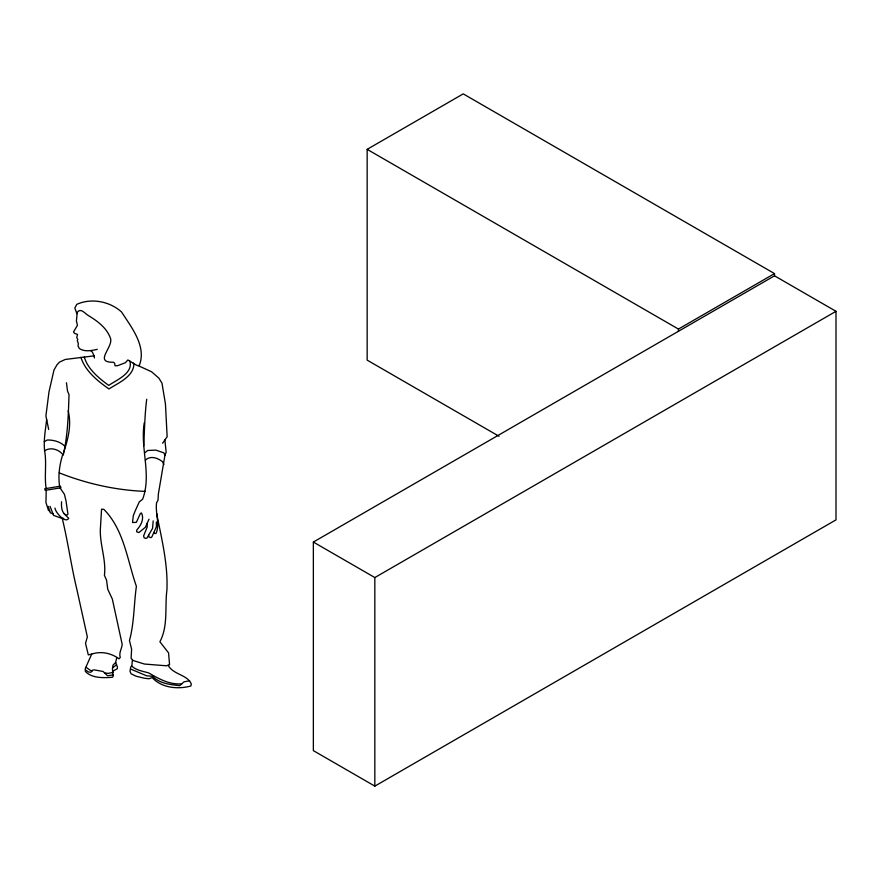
<?xml version="1.0" encoding="UTF-8"?>
<svg xmlns="http://www.w3.org/2000/svg" width="880" height="880" viewBox="0 0 880 880"><rect width="100%" height="100%" fill="white"/><g stroke="black" fill="none" stroke-linecap="round" stroke-linejoin="round"><path stroke-width="1.32" d="M116.765 657.492L115.643 662.464L113.014 665.17L112.409 668.844L113.146 676.28L112.497 677.248C103.499 677.963 91.971 678.381 85.349 671.473L85.349 668.349L91.729 654.093C101.189 650.914 111.1 653.081 119.064 658.812L120.252 657.47C118.635 652.751 121.858 648.835 122.188 644.402L112.343 599.093L107.734 589.193L106.601 580.36L104.423 575.322C106.315 559.834 99.869 545.061 100.331 529.562L101.563 509.157L103.851 509.344C124.102 529.837 127.292 560.351 136.389 586.344C133.848 604.241 134.277 622.875 129.459 640.574L131.626 649.253L131.076 658.284L133.166 660.528L144.452 664.048L166.496 665.797L169.554 664.741L168.575 652.883L159.896 641.773C168.355 625.878 164.67 607.123 166.925 589.941C168.025 564.058 161.601 538.571 156.585 513.249M46.211 490.204L45.21 490.38L44.748 488.752L60.368 486.167L60.94 487.795L46.211 490.204L45.947 502.48L48.433 510.345L49.698 511.049M62.744 454.52C59.532 464.64 58.003 475.783 59.598 486.244M143.737 445.863C144.529 430.188 144.749 414.623 146.707 399.267M153.186 520.905L152.559 528.352L147.059 537.944L145.816 538.439L144.133 537.757L143.605 535.898L147.191 527.076L147.191 523.248M76.89 313.654L74.833 307.978L76.769 304.359C91.322 297.77 109.725 301.312 121.539 311.96C131.428 327.371 146.652 346.093 139.392 365.266L137.665 365.651L135.784 364.793L127.886 359.953L125.367 362.725L117.469 365.728L115.049 365.772L114.642 363.231L113.454 362.241C93.28 362.659 113.454 347.215 110.506 338.349C106.777 327.8 97.328 320.98 88.143 315.403C84.898 313.544 80.762 307.516 77.22 312.279L76.417 321.079L77.429 325.336L73.524 331.936L74.569 333.366L77.561 334.433L76.714 337.447L77.814 339.449L77.297 340.538L78.331 343.739L78.056 346.027L79.376 348.535C84.579 352.11 91.542 350.614 97.284 349.349M168.124 665.258C173.14 674.707 187.077 674.421 191.29 683.881L190.894 686.004C177.925 689.59 161.524 687.973 152.207 677.589L148.907 678.766L144.243 678.216L136.125 676.214L131.087 673.827L129.998 671.253L130.724 666.941L131.824 666.171L132.429 659.769M153.857 532.466L155.045 533.599L156.2 533.236C160.039 523.292 155.122 512.952 156.585 502.722L158.015 500.236L158.367 494.01L164.901 455.499L166.144 452.254L164.879 439.989M46.651 419.54C45.496 429.957 43.461 440.286 44.616 450.802C46.871 463.397 44.187 476.179 46.134 488.466M66.451 382.756L67.507 391.061L69.025 394.614C68.376 414.931 67.749 435.248 63.261 455.103C59.18 449.46 50.666 446.677 44.616 450.802M144.298 422.675C139.964 447.964 151.899 474.496 142.637 499.213L139.304 501.886L135.421 510.378L133.309 515.614L132.506 522.511L136.323 522.368L140.404 513.469L141.471 512.952C144.507 518.925 140.811 525.569 136.763 530.035L136.675 531.806L138.897 532.565L145.376 527.274L149.017 519.211M63.668 452.254C68.134 439.01 71.742 424.765 68.178 410.85M162.624 443.245L167.145 436.744L165.451 404.019L161.986 383.174L158.895 378.158L151.591 371.778L138.017 365.574M130.801 669.119L146.63 675.807L152.559 676.291C159.753 683.628 170.093 684.574 179.729 685.685L183.92 681.879L189.651 680.757M112.563 667.942L116.534 664.741M144.738 452.76L147.719 450.472L155.793 450.109L163.966 452.881L164.901 455.499M145.387 460.196C150.238 455.246 157.872 457.897 162.514 461.747L163.933 464.475M499.037 436.271L367.158 360.129L367.158 149.347L463.232 93.874L774.51 273.592L774.51 275.814L313.357 542.058L313.357 750.629L374.836 786.126L836 519.871L836 311.311L774.51 275.814M44.264 441.738L47.278 440C53.482 439.934 60.027 441.573 64.592 445.973M367.158 149.347L678.436 329.065L774.51 273.592M313.357 542.058L374.836 577.555L836 311.311M112.816 671.11L117.293 668.767L117.425 667.007L115.643 662.464M91.729 654.093L88.319 654.907L85.514 643.302L87.351 636.922L76.868 589.402C71.225 566.038 68.013 542.124 62.282 518.518L53.647 515.416L50.006 506.341M113.146 672.375L108.218 673.365L104.61 672.958L103.092 671.484L94.226 669.867L92.906 670.021L90.937 672.199L88.572 672.034L85.349 669.856M62.282 518.518L63.646 518.32M113.146 674.938L107.492 675.719L104.61 672.958M94.413 357.995L94.072 355.85L65.263 359.458L59.455 362.131L56.925 364.892L53.966 370.073L49.005 391.776L45.903 415.943L48.686 429.451M145.079 491.37C115.709 490.237 86.548 483.681 59.257 472.868M181.786 683.848C169.224 684.816 158.983 678.843 148.643 672.903C142.923 671.242 136.334 670.373 131.824 666.171M92.213 670.78L90.277 670.318L86.207 667.359M53.031 513.876L50.281 512.787L48.147 506.374M90.684 350.702L92.334 352.022L94.072 355.85M61.567 501.754C61.292 506.209 61.314 511.885 65.384 514.723L66.979 515.097L67.958 514.261L66.011 500.874L64.405 494.252L60.049 487.938M63.877 513.469L68.739 518.32C65.45 524.04 55.198 512.083 54.978 508.068M133.298 363.121L133.958 364.1C133.375 376.893 118.14 382.921 108.988 388.96C97.636 381.051 85.14 370.953 80.927 357.368M129.8 361.031C133.518 373.208 116.589 379.951 108.735 385.396C98.857 378.191 87.681 369.083 84.282 356.983M148.643 535.183L148.83 536.833L150.073 537.449L151.14 537.603L152.02 536.602L156.376 526.779L156.376 522.005M678.436 329.065L678.436 331.276M374.836 577.555L374.836 786.126"/></g></svg>
